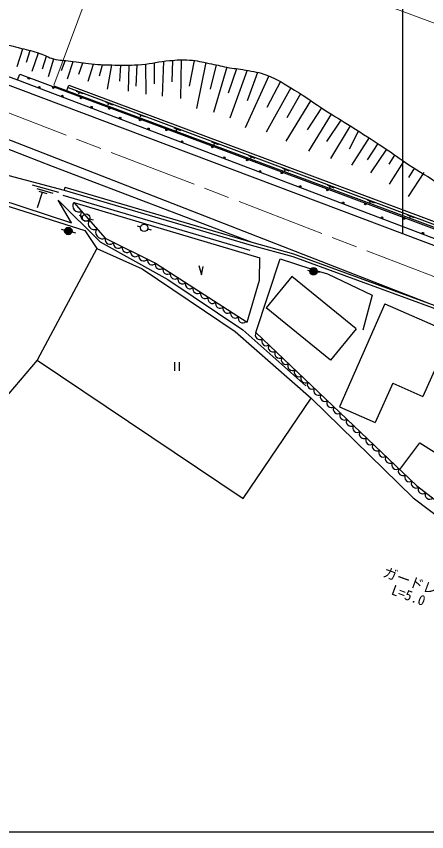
# Model space of a CAD drawing. Units: millimetres, scale not verified. Extents: x 40000 to 680000, y 20000 to 380000.
# Drawn here: x 100073 to 155482, y 205000 to 315256 of the extents above; entities that cross this region are included whole.
import ezdxf
from ezdxf.enums import TextEntityAlignment as Align

# ---------------------------------------------------------------- set-up
doc = ezdxf.new("R2010")
doc.units = ezdxf.units.MM
doc.header["$LTSCALE"] = 1000
doc.linetypes.add('CHAIN', pattern=[18.5, 12, -1.5, 3.5, -1.5])
for name, color, linetype, lineweight in [('M-BGD', 7, 'Continuous', 25), ('M-BMK', 2, 'CHAIN', 13), ('M-BMK-HTXT', 7, 'Continuous', 13), ('M-STR-HTXT', 7, 'Continuous', 13), ('M-STR-STRC', 7, 'Continuous', 25), ('M-TTL-BAND', 7, 'Continuous', 25)]:
    doc.layers.add(name, color=color, linetype=linetype, lineweight=lineweight)
doc.styles.add('ＭＳ ゴシック', font='')
doc.styles.get('ＭＳ ゴシック').set_extended_font_data('MS Gothic')

msp = doc.modelspace()

# ---------------------------------------------------------------- hatches: boundary and pattern name
at = {"layer": 'M-BGD'}
for points in [[(101878, 306870, 0.41421), (101766, 306982, 0.41421), (101653, 306870, 1)], [(101691, 306901, 0.41421), (101766, 306826, 0.41421)], [(103293, 305652, 0.41421), (103181, 305765, 0.41421), (103068, 305652, 1)], [(105192, 305627, 0.41421), (105079, 305739, 0.41421), (104967, 305627, 1)], [(105040, 305679, 0.41421), (105090, 305629, 0.41421)], [(106404, 304469, 0.41421), (106291, 304582, 0.41421), (106179, 304469, 1)], [(106186, 304391, 0.41421), (106236, 304341, 0.41421)], [(108919, 304227, 0.41421), (108806, 304339, 0.41421), (108694, 304227, 1)], [(110325, 302970, 0.41421), (110212, 303082, 0.41421), (110100, 302970, 1)], [(110111, 302904, 0.41421), (110161, 302854, 0.41421)], [(112737, 302796, 0.41421), (112625, 302908, 0.41421), (112512, 302796, 1)], [(114200, 301496, 0.41421), (114088, 301608, 0.41421), (113975, 301496, 1)], [(116903, 301248, 0.41421), (116791, 301360, 0.41421), (116678, 301248, 1)], [(118031, 300036, 0.41421), (117919, 300149, 0.41421), (117806, 300036, 1)], [(117843, 299979, 0.41421), (117893, 299929, 0.41421)], [(120468, 299911, 0.41421), (120356, 300023, 0.41421), (120243, 299911, 1)], [(122555, 298309, 0.41421), (122442, 298421, 0.41421), (122330, 298309, 1)], [(126650, 297599, 0.41421), (126537, 297712, 0.41421), (126425, 297599, 1)], [(128273, 296135, 0.41421), (128160, 296248, 0.41421), (128048, 296135, 1)], [(128064, 296093, 0.41421), (128114, 296043, 0.41421)], [(131363, 295844, 0.41421), (131251, 295956, 0.41421), (131138, 295844, 1)], [(131218, 295890, 0.41421), (131268, 295840, 0.41421)], [(133080, 294291, 0.41421), (132968, 294404, 0.41421), (132855, 294291, 1)], [(136038, 294093, 0.41421), (135925, 294206, 0.41421), (135813, 294093, 1)], [(138509, 292239, 0.41421), (138397, 292351, 0.41421), (138284, 292239, 1)], [(138303, 292183, 0.41421), (138353, 292133, 0.41421)], [(142176, 291791, 0.41421), (142064, 291903, 0.41421), (141951, 291791, 1)], [(142013, 291825, 0.41421), (142063, 291775, 0.41421)], [(144307, 290030, 0.41421), (144195, 290143, 0.41421), (144082, 290030, 1)], [(147315, 289872, 0.41421), (147203, 289984, 0.41421), (147090, 289872, 1)], [(149554, 288028, 1), (149329, 288028, 0.41421), (149442, 287915, 0.41421)], [(149385, 288017, 0.41421), (149435, 287967, 0.41421)], [(152546, 287919, 0.41421), (152434, 288032, 0.41421), (152321, 287919, 1)], [(152380, 287921, 0.41421), (152430, 287871, 0.41421)], [(107594, 286228, 0.8745), (106612, 286360, 0.06695), (106594, 286228, 0.8745)], [(155081, 285923, 0.41421), (154969, 286036, 0.41421), (154856, 285923, 1)], [(140699, 280852, 0.62667), (139842, 281125, 0.15125), (139711, 280860, 0.0397), (139704, 280781, 0.92362)]]:
    msp.add_hatch(color=256, dxfattribs=at).paths.add_polyline_path(points)
h = msp.add_hatch(color=256, dxfattribs=at)
edge = h.paths.add_edge_path()
edge.add_ellipse((103143, 305585), major_axis=(18.4, -46.5), ratio=1, start_angle=-111.57227, end_angle=68.42773)
h = msp.add_hatch(color=256, dxfattribs=at)
edge = h.paths.add_edge_path()
edge.add_ellipse((108825, 304288), major_axis=(18.4, -46.5), ratio=1, start_angle=-111.57227, end_angle=68.42773)
h = msp.add_hatch(color=256, dxfattribs=at)
edge = h.paths.add_edge_path()
edge.add_ellipse((112615, 302844), major_axis=(18.4, -46.5), ratio=1, start_angle=-111.57227, end_angle=68.42773)
h = msp.add_hatch(color=256, dxfattribs=at)
edge = h.paths.add_edge_path()
edge.add_ellipse((114051, 301441), major_axis=(18.4, -46.5), ratio=1, start_angle=-111.57227, end_angle=68.42773)
h = msp.add_hatch(color=256, dxfattribs=at)
edge = h.paths.add_edge_path()
edge.add_ellipse((116791, 301291), major_axis=(18.4, -46.5), ratio=1, start_angle=-111.57227, end_angle=68.42773)
h = msp.add_hatch(color=256, dxfattribs=at)
edge = h.paths.add_edge_path()
edge.add_ellipse((120362, 299934), major_axis=(18.4, -46.5), ratio=1, start_angle=-111.57227, end_angle=68.42773)
h = msp.add_hatch(color=256, dxfattribs=at)
edge = h.paths.add_edge_path()
edge.add_ellipse((122427, 298297), major_axis=(18.4, -46.5), ratio=1, start_angle=-111.57227, end_angle=68.42773)
h = msp.add_hatch(color=256, dxfattribs=at)
edge = h.paths.add_edge_path()
edge.add_ellipse((126562, 297620), major_axis=(18.4, -46.5), ratio=1, start_angle=-111.57227, end_angle=68.42773)
h = msp.add_hatch(color=256, dxfattribs=at)
edge = h.paths.add_edge_path()
edge.add_ellipse((132925, 294232), major_axis=(18.4, -46.5), ratio=1, start_angle=-111.57227, end_angle=68.42773)
h = msp.add_hatch(color=256, dxfattribs=at)
edge = h.paths.add_edge_path()
edge.add_ellipse((135937, 294113), major_axis=(18.4, -46.5), ratio=1, start_angle=-111.57227, end_angle=68.42773)
h = msp.add_hatch(color=256, dxfattribs=at)
edge = h.paths.add_edge_path()
edge.add_ellipse((144203, 289989), major_axis=(18.4, -46.5), ratio=1, start_angle=-111.57227, end_angle=68.42773)
h = msp.add_hatch(color=256, dxfattribs=at)
edge = h.paths.add_edge_path()
edge.add_ellipse((147177, 289856), major_axis=(18.4, -46.5), ratio=1, start_angle=-111.57227, end_angle=68.42773)
h = msp.add_hatch(color=256, dxfattribs=at)
edge = h.paths.add_edge_path()
edge.add_ellipse((154950, 285876), major_axis=(18.4, -46.5), ratio=1, start_angle=-111.57227, end_angle=68.42773)

# ---------------------------------------------------------------- linework, layer by layer
for p, q in [((79366, 313366), (164149, 281361)), ((100190, 308489), (100938, 310880)), ((101466, 309069), (101929, 310646)), ((102219, 307851), (103052, 310315)), ((103611, 308141), (104142, 309861)), ((93767, 309053), (100250, 306657)), ((104422, 307098), (105154, 309484)), ((106162, 307909), (106652, 309256)), ((106989, 306805), (107763, 309152)), ((108534, 307415), (109031, 308977)), ((109754, 306480), (110481, 308793)), ((117597, 304716), (117566, 308805)), ((118732, 306109), (118725, 308972)), ((119957, 309163), (119765, 304458)), ((121157, 309310), (121055, 306418)), ((122341, 309378), (122242, 304148)), ((124068, 309282), (123429, 305799)), ((125673, 308991), (124410, 302807)), ((111298, 307212), (111699, 308712)), ((112384, 305386), (112964, 308675)), ((114036, 306470), (114202, 308656)), ((115223, 305128), (115297, 308657)), ((116255, 305799), (116397, 308696)), ((127037, 308680), (126268, 305386)), ((128491, 308372), (126681, 302239)), ((129804, 308165), (128694, 304870)), ((131241, 307953), (128900, 301465)), ((132625, 307679), (131223, 303839)), ((77374, 307052), (155265, 276640)), ((100250, 306657), (100552, 307444)), ((100250, 306657), (161772, 283201)), ((100552, 307444), (162269, 284360)), ((134177, 307197), (130964, 300175)), ((76976, 305789), (104904, 295008)), ((105147, 305857), (162348, 284575)), ((106902, 305222), (107153, 305942)), ((107054, 305647), (162482, 284858)), ((107153, 305942), (162604, 285207)), ((137140, 305606), (133803, 299607)), ((135759, 306438), (133906, 302910)), ((108165, 305153), (109054, 304797)), ((108550, 304975), (108447, 304738)), ((138448, 304751), (136590, 301517)), ((112154, 303644), (113043, 303288)), ((112539, 303466), (112435, 303229)), ((139808, 303846), (136487, 298369)), ((141274, 302875), (139326, 299917)), ((116501, 302050), (117391, 301694)), ((116887, 301872), (116783, 301635)), ((142595, 302027), (139532, 297027)), ((143911, 301208), (141958, 298317)), ((75158, 300026), (106533, 291759)), ((121350, 300184), (122239, 299829)), ((121735, 300006), (121631, 299769)), ((145158, 300443), (142474, 296047)), ((146269, 299760), (145003, 297285)), ((147704, 298859), (145313, 295118)), ((74546, 298087), (107530, 287343)), ((126439, 298281), (127328, 297926)), ((126824, 298104), (126720, 297867)), ((148900, 298073), (147429, 295841)), ((150043, 297276), (147893, 294086)), ((131402, 296434), (132291, 296078)), ((131787, 296256), (131684, 296019)), ((151157, 296469), (150366, 295283)), ((152359, 295639), (150422, 292538)), ((104904, 295008), (131865, 284711)), ((136003, 294720), (136892, 294365)), ((136388, 294542), (136285, 294305)), ((153852, 294766), (153009, 293454)), ((155103, 294126), (153003, 290887)), ((102228, 292464), (105762, 291455)), ((142075, 292440), (142964, 292084)), ((142460, 292262), (142356, 292025)), ((92335, 291673), (109315, 286302)), ((102845, 291988), (105012, 291357)), ((103540, 291441), (102887, 289338)), ((103098, 291609), (104192, 291294)), ((106625, 292147), (106533, 291759)), ((106533, 291759), (131773, 284323)), ((106625, 292147), (131865, 284711)), ((107530, 287343), (105744, 290393)), ((105744, 290393), (111399, 284740)), ((106366, 291056), (131606, 283621)), ((107854, 290097), (132935, 282593)), ((107854, 290097), (112085, 285278)), ((147487, 290402), (148377, 290046)), ((147873, 290224), (147769, 289987)), ((108539, 288345), (109014, 288190)), ((108707, 288290), (109014, 288190)), ((109965, 287880), (110272, 287779)), ((109965, 287880), (110440, 287725)), ((152871, 288390), (153760, 288034)), ((153257, 288212), (153153, 287975)), ((116368, 286919), (116849, 286782)), ((116539, 286871), (116849, 286782)), ((106130, 286492), (106612, 286360)), ((107576, 286096), (108059, 285963)), ((109315, 286302), (110952, 283847)), ((117811, 286508), (118122, 286419)), ((117811, 286508), (118292, 286371)), ((111399, 284740), (120542, 279677)), ((112085, 285278), (118865, 281889)), ((131865, 284711), (137481, 283151)), ((110952, 283847), (102904, 268769)), ((110952, 283847), (117054, 281095)), ((131773, 284323), (137389, 282763)), ((132422, 272491), (135707, 282441)), ((132928, 279598), (132935, 282593)), ((135707, 282441), (139842, 281125)), ((137389, 282763), (162478, 273578)), ((137481, 283151), (162570, 273966)), ((118865, 281889), (131233, 273876)), ((124706, 281541), (125056, 280291)), ((125056, 280291), (125287, 281425)), ((117054, 281095), (129628, 272614)), ((137280, 280085), (133826, 275854)), ((145941, 273014), (137269, 280094)), ((139392, 280911), (139711, 280860)), ((140698, 280702), (141017, 280651)), ((140699, 280852), (142084, 280412)), ((142084, 280412), (148123, 277562)), ((120542, 279677), (130641, 272849)), ((131233, 273876), (132928, 279598)), ((148123, 277562), (146867, 272829)), ((142498, 268774), (133826, 275854)), ((149853, 276381), (143711, 262468)), ((149853, 276381), (158773, 272443)), ((129628, 272614), (139896, 263614)), ((130641, 272849), (139173, 265271)), ((132422, 272491), (154125, 251821)), ((145952, 273004), (142498, 268774)), ((158773, 272443), (154979, 263849)), ((102904, 268769), (97062, 261943)), ((102904, 268769), (130700, 250032)), ((121418, 268487), (121418, 267325)), ((122049, 268468), (122049, 267306)), ((150910, 265645), (148514, 260348)), ((150910, 265645), (154979, 263849)), ((130700, 250032), (139896, 263614)), ((139896, 263614), (153665, 250127)), ((143711, 262468), (148514, 260348)), ((151880, 253975), (154567, 257585)), ((154567, 257585), (158783, 254881)), ((154125, 251821), (180092, 231435)), ((153665, 250127), (173620, 235109))]:
    msp.add_line(p, q, dxfattribs=at)
for centre, radius in [((101766, 306870), 112), ((101766, 306901), 75), ((103181, 305652), 112), ((103143, 305585), 50), ((105079, 305627), 112), ((105090, 305679), 50), ((106291, 304469), 112), ((106236, 304391), 50), ((108806, 304227), 112), ((108825, 304288), 50), ((110212, 302970), 112), ((110161, 302904), 50), ((112625, 302796), 112), ((112615, 302844), 50), ((114088, 301496), 112), ((114051, 301441), 50), ((116791, 301248), 112), ((116791, 301291), 50), ((117919, 300036), 112), ((117893, 299979), 50), ((120356, 299911), 112), ((120362, 299934), 50), ((122442, 298309), 112), ((122427, 298297), 50), ((126537, 297599), 112), ((126562, 297620), 50), ((128160, 296135), 112), ((128114, 296093), 50), ((131251, 295844), 112), ((131268, 295890), 50), ((132968, 294291), 112), ((132925, 294232), 50), ((135925, 294093), 112), ((135937, 294113), 50), ((138397, 292239), 112), ((138353, 292183), 50), ((142064, 291791), 112), ((142063, 291825), 50), ((144195, 290030), 112), ((144203, 289989), 50), ((147203, 289872), 112), ((147177, 289856), 50), ((109489, 288035), 500), ((149442, 288028), 112), ((149435, 288017), 50), ((152434, 287919), 112), ((152430, 287921), 50), ((107094, 286228), 500), ((117330, 286645), 500), ((154969, 285923), 112), ((154950, 285876), 50), ((140204, 280781), 500)]:
    msp.add_circle(centre, radius, dxfattribs=at)
for centre, radius, start, end in [((108490, 289598), 808, 141.93564, 300.50045), ((109540, 288404), 811, 142.1043, 300.63203), ((110589, 287208), 808, 141.92622, 300.37071), ((112705, 285095), 649, 165.68328, 324.21101), ((113855, 284539), 649, 164.21082, 322.73854), ((114990, 283965), 649, 163.60865, 322.13638), ((116127, 283395), 649, 163.79981, 322.32753), ((117265, 282825), 649, 164.51453, 323.04225)]:
    msp.add_arc(centre, radius, start, end, dxfattribs=at)
for centre, major_axis, ratio, start_param, end_param in [((111527, 285884), (634, -534), 0.771198, 2.9238225, 6.1195691), ((118371, 282269), (-259, 573), 0.957923, 0.9001157, 3.64791), ((119436, 281666), (-198, 597), 0.957923, 0.9001157, 3.64791), ((120452, 281008), (-198, 597), 0.957923, 0.9001157, 3.64791), ((121468, 280350), (-198, 597), 0.957923, 0.9001157, 3.64791), ((122490, 279697), (-198, 597), 0.957923, 0.9001157, 3.64791), ((123501, 279033), (-198, 597), 0.957923, 0.9001157, 3.64791), ((124517, 278374), (-198, 597), 0.957923, 0.9001157, 3.64791), ((125534, 277716), (-198, 597), 0.957923, 0.9001157, 3.64791), ((126550, 277057), (-198, 597), 0.957923, 0.9001157, 3.64791), ((127566, 276399), (-198, 597), 0.957923, 0.9001157, 3.64791), ((128583, 275741), (-198, 597), 0.957923, 0.9001157, 3.64791), ((129599, 275082), (-198, 597), 0.957923, 0.9001157, 3.64791), ((130621, 274430), (-198, 597), 0.957923, 0.9001157, 3.64791), ((132940, 272163), (81, -624), 0.957923, 4.0417084, 6.7895026), ((133818, 271328), (81, -624), 0.957923, 4.0417084, 6.7895026), ((134696, 270492), (81, -624), 0.957923, 4.0417084, 6.7895026), ((135573, 269656), (81, -624), 0.957923, 4.0417084, 6.7895026), ((136452, 268820), (81, -624), 0.957923, 4.0417084, 6.7895026), ((137329, 267984), (81, -624), 0.957923, 4.0417084, 6.7895026), ((138207, 267148), (81, -624), 0.957923, 4.0417084, 6.7895026), ((139084, 266312), (81, -624), 0.957923, 4.0417084, 6.7895026), ((139962, 265476), (81, -624), 0.957923, 4.0417084, 6.7895026), ((140840, 264640), (81, -624), 0.957923, 4.0417084, 6.7895026), ((141718, 263804), (81, -624), 0.957923, 4.0417084, 6.7895026), ((142595, 262968), (81, -624), 0.957923, 4.0417084, 6.7895026), ((143473, 262132), (81, -624), 0.957923, 4.0417084, 6.7895026), ((144351, 261296), (81, -624), 0.957923, 4.0417084, 6.7895026), ((145229, 260460), (81, -624), 0.957923, 4.0417084, 6.7895026), ((146106, 259624), (81, -624), 0.957923, 4.0417084, 6.7895026), ((146984, 258788), (81, -624), 0.957923, 4.0417084, 6.7895026), ((147862, 257952), (81, -624), 0.957923, 4.0417084, 6.7895026), ((148740, 257117), (81, -624), 0.957923, 4.0417084, 6.7895026), ((149617, 256281), (81, -624), 0.957923, 4.0417084, 6.7895026), ((150495, 255445), (81, -624), 0.957923, 4.0417084, 6.7895026), ((151373, 254609), (81, -624), 0.957923, 4.0417084, 6.7895026), ((152251, 253773), (81, -624), 0.957923, 4.0417084, 6.7895026), ((153128, 252937), (81, -624), 0.957923, 4.0417084, 6.7895026), ((154006, 252101), (81, -624), 0.957923, 4.0417084, 6.7895026), ((154916, 251321), (-145, 612), 0.957923, 0.9001157, 3.64791), ((155877, 250582), (-145, 612), 0.957923, 0.9001157, 3.64791)]:
    msp.add_ellipse(centre, major_axis=major_axis, ratio=ratio, start_param=start_param, end_param=end_param, dxfattribs=at)
msp.add_open_spline([(90288, 312204), (90643, 312333), (90834, 312378), (91191, 312355), (91676, 312324), (91843, 311925), (92320, 311828), (93156, 311658), (93649, 311902), (94502, 311903), (95120, 311904), (95467, 311884), (96083, 311828), (96762, 311766), (97142, 311723), (97814, 311602), (98972, 311395), (99607, 311210), (100749, 310925), (101724, 310681), (102279, 310568), (103232, 310248), (103983, 309996), (104348, 309696), (105114, 309495), (105974, 309270), (106490, 309311), (107372, 309195), (108488, 309047), (109110, 308924), (110231, 308818), (111462, 308702), (112156, 308686), (113392, 308668), (114804, 308647), (115598, 308626), (117005, 308743), (118484, 308867), (119289, 309145), (120768, 309270), (121823, 309359), (122422, 309433), (123477, 309345), (124517, 309258), (125087, 309093), (126111, 308894), (127056, 308709), (127573, 308543), (128520, 308367), (129484, 308188), (130041, 308182), (131003, 307991), (132140, 307765), (132813, 307733), (133890, 307306), (135442, 306689), (136221, 306134), (137653, 305274), (139344, 304258), (140204, 303552), (141867, 302490), (143180, 301652), (143937, 301215), (145254, 300383), (146998, 299282), (147975, 298664), (149694, 297524), (151033, 296637), (151739, 296074), (153081, 295192), (154677, 294142), (155616, 293623), (157204, 292563), (158231, 291878), (158775, 291449), (159798, 290760), (160526, 290270), (160968, 290048), (161678, 289533), (162860, 288675), (163528, 288180), (164538, 287125), (165306, 286323), (165604, 285759), (166269, 284868), (166683, 284312), (167002, 284054), (167322, 283438), (167353, 283380), (167367, 283359), (167398, 283288)], degree=3, knots=[0, 0, 0, 0, 1, 1, 1, 2, 2, 2, 3, 3, 3, 4, 4, 4, 5, 5, 5, 6, 6, 6, 7, 7, 7, 8, 8, 8, 9, 9, 9, 10, 10, 10, 11, 11, 11, 12, 12, 12, 13, 13, 13, 14, 14, 14, 15, 15, 15, 16, 16, 16, 17, 17, 17, 18, 18, 18, 19, 19, 19, 20, 20, 20, 21, 21, 21, 22, 22, 22, 23, 23, 23, 24, 24, 24, 25, 25, 25, 26, 26, 26, 27, 27, 27, 28, 28, 28, 29, 29, 29, 30, 30, 30, 30], dxfattribs=at)
at = {"layer": 'M-BMK'}
msp.add_line((78351, 310149), (171257, 274366), dxfattribs=at)
at = {"layer": 'M-STR-HTXT'}
for p, q in [((105136, 305941), (114748, 331997)), ((114081, 330188), (171443, 308743))]:
    msp.add_line(p, q, dxfattribs=at)
at = {"layer": 'M-STR-STRC'}
msp.add_line((152263, 285848), (152263, 326188), dxfattribs=at)
at = {"layer": 'M-TTL-BAND'}
msp.add_line((40000, 205000), (579000, 205000), dxfattribs=at)

# ---------------------------------------------------------------- texts
at = {"layer": 'M-BMK-HTXT', "style": 'ＭＳ ゴシック'}
for s, p in [('ガードレール', (149313, 239150)), ('\u3000L=5.0', (148666, 237374))]:
    msp.add_text(s, height=1386, rotation=340, dxfattribs=at).set_placement(p, align=Align.BOTTOM_LEFT)

doc.saveas('drawing.dxf')
